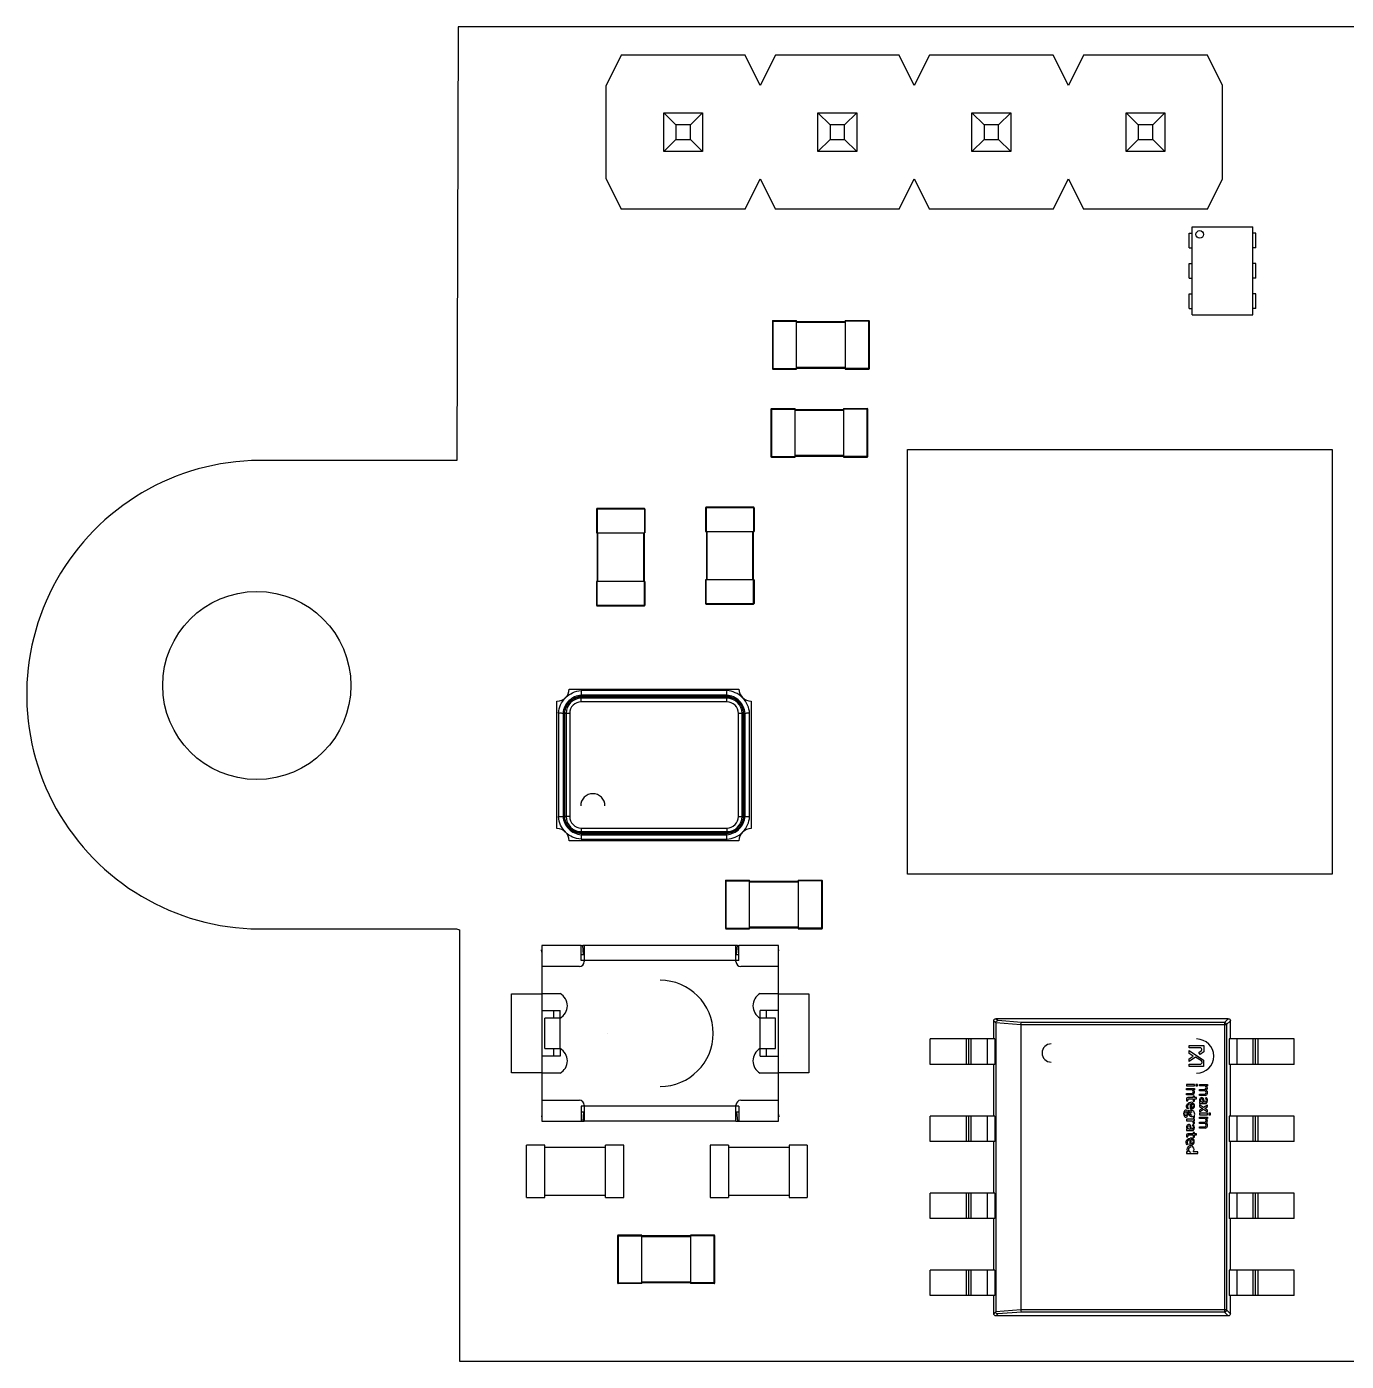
# Model space of a CAD drawing. Header units: millimetres. Extents: x -7.1 to 46, y -0.1 to 21.9.
# Drawn here: x -7.14 to 14.61, y -0.07 to 21.93 of the extents above; entities that cross this region are included whole.
import ezdxf

# ---------------------------------------------------------------- set-up
doc = ezdxf.new("R2010")
doc.units = ezdxf.units.MM

msp = doc.modelspace()

# ---------------------------------------------------------------- linework, layer by layer
at = {"color": 7, "linetype": 'Continuous', "lineweight": 25}
for p, q in [((-0.026, 21.929), (-0.05, 14.782)), ((0.148, 21.929), (-0.026, 21.929)), ((37.914, 21.931), (0.148, 21.929)), ((2.663, 21.463), (2.413, 20.963)), ((4.703, 21.463), (2.663, 21.463)), ((4.953, 20.963), (4.703, 21.463)), ((5.203, 21.463), (4.953, 20.963)), ((7.243, 21.463), (5.203, 21.463)), ((7.493, 20.963), (7.243, 21.463)), ((7.743, 21.463), (7.493, 20.963)), ((9.783, 21.463), (7.743, 21.463)), ((10.033, 20.963), (9.783, 21.463)), ((10.283, 21.463), (10.033, 20.963)), ((12.323, 21.463), (10.283, 21.463)), ((12.573, 20.963), (12.323, 21.463)), ((2.413, 19.423), (2.413, 20.963)), ((12.573, 19.423), (12.573, 20.963)), ((3.363, 19.873), (3.363, 20.513)), ((3.363, 20.513), (3.563, 20.313)), ((3.363, 20.513), (4.003, 20.513)), ((3.803, 20.313), (4.003, 20.513)), ((4.003, 20.513), (4.003, 19.873)), ((5.903, 20.513), (6.543, 20.513)), ((5.903, 20.513), (6.103, 20.313)), ((5.903, 19.873), (5.903, 20.513)), ((6.343, 20.313), (6.543, 20.513)), ((6.543, 20.513), (6.543, 19.873)), ((8.443, 20.513), (9.083, 20.513)), ((8.443, 20.513), (8.643, 20.313)), ((8.443, 19.873), (8.443, 20.513)), ((8.883, 20.313), (9.083, 20.513)), ((9.083, 20.513), (9.083, 19.873)), ((10.983, 19.873), (10.983, 20.513)), ((10.983, 20.513), (11.183, 20.313)), ((10.983, 20.513), (11.623, 20.513)), ((11.423, 20.313), (11.623, 20.513)), ((11.623, 20.513), (11.623, 19.873)), ((3.563, 20.313), (3.563, 20.073)), ((3.803, 20.313), (3.563, 20.313)), ((3.803, 20.073), (3.803, 20.313)), ((6.343, 20.313), (6.103, 20.313)), ((6.103, 20.313), (6.103, 20.073)), ((6.343, 20.073), (6.343, 20.313)), ((8.883, 20.313), (8.643, 20.313)), ((8.643, 20.313), (8.643, 20.073)), ((8.883, 20.073), (8.883, 20.313)), ((11.183, 20.313), (11.183, 20.073)), ((11.423, 20.313), (11.183, 20.313)), ((11.423, 20.073), (11.423, 20.313)), ((3.563, 20.073), (3.363, 19.873)), ((3.563, 20.073), (3.803, 20.073)), ((3.803, 20.073), (4.003, 19.873)), ((6.103, 20.073), (5.903, 19.873)), ((6.103, 20.073), (6.343, 20.073)), ((6.343, 20.073), (6.543, 19.873)), ((8.643, 20.073), (8.443, 19.873)), ((8.643, 20.073), (8.883, 20.073)), ((8.883, 20.073), (9.083, 19.873)), ((11.183, 20.073), (10.983, 19.873)), ((11.183, 20.073), (11.423, 20.073)), ((11.423, 20.073), (11.623, 19.873)), ((4.003, 19.873), (3.363, 19.873)), ((6.543, 19.873), (5.903, 19.873)), ((9.083, 19.873), (8.443, 19.873)), ((11.623, 19.873), (10.983, 19.873)), ((2.413, 19.423), (2.663, 18.923)), ((4.703, 18.923), (4.953, 19.423)), ((4.953, 19.423), (5.203, 18.923)), ((7.243, 18.923), (7.493, 19.423)), ((7.493, 19.423), (7.743, 18.923)), ((9.783, 18.923), (10.033, 19.423)), ((10.033, 19.423), (10.283, 18.923)), ((12.323, 18.923), (12.573, 19.423)), ((4.703, 18.923), (2.663, 18.923)), ((7.243, 18.923), (5.203, 18.923)), ((9.783, 18.923), (7.743, 18.923)), ((12.323, 18.923), (10.283, 18.923)), ((12.023, 18.287), (12.023, 18.527)), ((12.023, 18.527), (12.073, 18.527)), ((12.073, 17.182), (12.073, 18.632)), ((12.073, 18.632), (13.073, 18.632)), ((13.073, 17.182), (13.073, 18.632)), ((13.123, 18.527), (13.073, 18.527)), ((13.123, 18.287), (13.123, 18.527)), ((12.023, 18.287), (12.073, 18.287)), ((13.123, 18.287), (13.073, 18.287)), ((12.023, 17.787), (12.023, 18.027)), ((12.023, 18.027), (12.073, 18.027)), ((13.123, 18.027), (13.073, 18.027)), ((13.123, 17.787), (13.123, 18.027)), ((12.023, 17.787), (12.073, 17.787)), ((13.123, 17.787), (13.073, 17.787)), ((12.023, 17.527), (12.073, 17.527)), ((12.023, 17.287), (12.023, 17.527)), ((13.123, 17.527), (13.073, 17.527)), ((13.123, 17.287), (13.123, 17.527)), ((12.023, 17.287), (12.073, 17.287)), ((12.073, 17.182), (13.073, 17.182)), ((13.123, 17.287), (13.073, 17.287)), ((5.153, 17.077), (5.553, 17.077)), ((5.153, 17.077), (5.153, 16.297)), ((5.163, 17.087), (5.163, 16.287)), ((5.163, 17.087), (5.553, 17.087)), ((5.553, 16.287), (5.553, 17.087)), ((5.553, 17.072), (6.353, 17.072)), ((5.553, 17.062), (6.353, 17.062)), ((6.353, 17.087), (6.743, 17.087)), ((6.353, 17.087), (6.353, 16.287)), ((6.753, 17.077), (6.353, 17.077)), ((6.743, 16.287), (6.743, 17.087)), ((6.753, 16.297), (6.753, 17.077)), ((5.153, 16.297), (5.553, 16.297)), ((5.163, 16.287), (5.553, 16.287)), ((6.353, 16.312), (5.553, 16.312)), ((5.553, 16.302), (6.353, 16.302)), ((6.753, 16.297), (6.353, 16.297)), ((6.353, 16.287), (6.743, 16.287)), ((5.128, 15.627), (5.528, 15.627)), ((5.128, 15.627), (5.128, 14.847)), ((5.138, 15.637), (5.138, 14.837)), ((5.138, 15.637), (5.528, 15.637)), ((5.528, 14.837), (5.528, 15.637)), ((5.528, 15.622), (6.328, 15.622)), ((6.328, 15.637), (6.718, 15.637)), ((6.328, 15.637), (6.328, 14.837)), ((6.728, 15.627), (6.328, 15.627)), ((6.718, 14.837), (6.718, 15.637)), ((6.728, 14.847), (6.728, 15.627)), ((5.528, 15.612), (6.328, 15.612)), ((7.378, 7.962), (7.378, 14.962)), ((7.378, 14.962), (14.378, 14.962)), ((14.378, 14.962), (14.378, 7.962)), ((-0.05, 14.782), (-3.301, 14.782)), ((5.128, 14.847), (5.528, 14.847)), ((5.138, 14.837), (5.528, 14.837)), ((6.328, 14.862), (5.528, 14.862)), ((5.528, 14.852), (6.328, 14.852)), ((6.728, 14.847), (6.328, 14.847)), ((6.328, 14.837), (6.718, 14.837)), ((3.053, 13.977), (2.253, 13.977)), ((2.253, 13.977), (2.253, 13.587)), ((2.263, 13.987), (2.263, 13.587)), ((3.043, 13.987), (2.263, 13.987)), ((3.043, 13.987), (3.043, 13.587)), ((3.053, 13.977), (3.053, 13.587)), ((4.853, 14.002), (4.053, 14.002)), ((4.053, 14.002), (4.053, 13.612)), ((4.063, 14.012), (4.063, 13.612)), ((4.843, 14.012), (4.063, 14.012)), ((4.843, 14.012), (4.843, 13.612)), ((4.853, 14.002), (4.853, 13.612)), ((2.253, 13.587), (3.053, 13.587)), ((2.268, 13.587), (2.268, 12.787)), ((2.278, 12.787), (2.278, 13.587)), ((3.028, 13.587), (3.028, 12.787)), ((3.038, 13.587), (3.038, 12.787)), ((4.053, 13.612), (4.853, 13.612)), ((4.068, 13.612), (4.068, 12.812)), ((4.078, 12.812), (4.078, 13.612)), ((4.828, 13.612), (4.828, 12.812)), ((4.838, 13.612), (4.838, 12.812)), ((3.053, 12.787), (2.253, 12.787)), ((2.253, 12.787), (2.253, 12.397)), ((2.263, 12.387), (2.263, 12.787)), ((3.043, 12.387), (3.043, 12.787)), ((3.053, 12.787), (3.053, 12.397)), ((4.853, 12.812), (4.053, 12.812)), ((4.053, 12.812), (4.053, 12.422)), ((4.063, 12.412), (4.063, 12.812)), ((4.843, 12.412), (4.843, 12.812)), ((4.853, 12.812), (4.853, 12.422)), ((2.253, 12.397), (3.053, 12.397)), ((2.263, 12.387), (3.043, 12.387)), ((4.053, 12.422), (4.853, 12.422)), ((4.063, 12.412), (4.843, 12.412)), ((1.803, 11.012), (4.603, 11.012)), ((1.603, 8.712), (1.603, 10.812)), ((4.406, 10.987), (2, 10.987)), ((4.403, 10.912), (2.003, 10.912)), ((4.401, 10.892), (2.003, 10.892)), ((2.003, 10.802), (2.003, 10.882)), ((2.003, 10.882), (4.403, 10.882)), ((4.403, 10.862), (2.003, 10.862)), ((4.403, 10.802), (2.003, 10.802)), ((4.403, 10.802), (4.403, 10.882)), ((4.803, 10.812), (4.803, 8.712)), ((1.628, 10.615), (1.628, 8.909)), ((1.703, 10.612), (1.703, 8.912)), ((1.723, 10.61), (1.723, 8.912)), ((1.813, 10.612), (1.733, 10.612)), ((1.733, 8.912), (1.733, 10.612)), ((1.753, 10.612), (1.753, 8.912)), ((1.813, 10.612), (1.813, 8.912)), ((4.593, 8.912), (4.593, 10.612)), ((4.673, 10.612), (4.593, 10.612)), ((4.653, 8.912), (4.653, 10.612)), ((4.673, 10.612), (4.673, 8.912)), ((4.683, 8.912), (4.683, 10.61)), ((4.703, 8.912), (4.703, 10.612)), ((4.778, 8.909), (4.778, 10.615)), ((1.813, 8.912), (1.733, 8.912)), ((4.593, 8.912), (4.673, 8.912)), ((2.003, 8.722), (2.003, 8.642)), ((2.003, 8.722), (4.403, 8.722)), ((2.003, 8.662), (4.403, 8.662)), ((4.403, 8.642), (2.003, 8.642)), ((2.003, 8.612), (4.403, 8.612)), ((2.005, 8.632), (4.401, 8.632)), ((4.403, 8.722), (4.403, 8.642)), ((4.603, 8.512), (1.803, 8.512)), ((2, 8.537), (4.406, 8.537)), ((14.378, 7.962), (7.378, 7.962)), ((4.378, 7.852), (4.778, 7.852)), ((4.378, 7.852), (4.378, 7.072)), ((4.388, 7.862), (4.388, 7.062)), ((4.388, 7.862), (4.778, 7.862)), ((4.778, 7.062), (4.778, 7.862)), ((4.778, 7.847), (5.578, 7.847)), ((4.778, 7.837), (5.578, 7.837)), ((5.578, 7.862), (5.578, 7.062)), ((5.578, 7.862), (5.968, 7.862)), ((5.978, 7.852), (5.578, 7.852)), ((5.968, 7.062), (5.968, 7.862)), ((5.978, 7.072), (5.978, 7.852)), ((-3.183, 7.06), (-0.052, 7.06)), ((-0.052, 7.06), (-0.006, 7.046)), ((-0.006, 7.046), (-0.006, -0.069)), ((4.378, 7.072), (4.778, 7.072)), ((4.388, 7.062), (4.778, 7.062)), ((5.578, 7.087), (4.778, 7.087)), ((4.778, 7.077), (5.578, 7.077)), ((5.978, 7.072), (5.578, 7.072)), ((5.578, 7.062), (5.968, 7.062)), ((1.349, 6.714), (1.353, 6.715)), ((1.353, 6.676), (1.349, 6.714)), ((1.353, 6.787), (1.353, 5.712)), ((2.003, 6.787), (1.353, 6.787)), ((2.003, 6.537), (2.003, 6.787)), ((2.003, 6.783), (2.027, 6.786)), ((2.003, 6.637), (2.053, 6.637)), ((2.042, 6.637), (2.027, 6.786)), ((2.053, 6.787), (2.053, 6.52)), ((4.553, 6.787), (2.053, 6.787)), ((4.553, 6.52), (4.553, 6.787)), ((4.553, 6.637), (4.603, 6.637)), ((4.564, 6.637), (4.579, 6.786)), ((4.579, 6.786), (4.603, 6.783)), ((5.253, 6.787), (4.603, 6.787)), ((4.603, 6.537), (4.603, 6.787)), ((5.253, 5.712), (5.253, 6.787)), ((5.253, 6.715), (5.257, 6.714)), ((5.253, 6.676), (5.257, 6.714)), ((1.973, 6.44), (1.353, 6.44)), ((4.603, 6.537), (2.003, 6.537)), ((5.253, 6.44), (4.633, 6.44)), ((0.853, 5.987), (1.353, 5.987)), ((0.853, 4.687), (0.853, 5.987)), ((1.353, 5.993), (1.653, 5.993)), ((4.953, 5.993), (5.253, 5.993)), ((5.253, 5.987), (5.753, 5.987)), ((5.753, 5.987), (5.753, 4.687)), ((1.353, 5.712), (1.353, 3.887)), ((1.353, 5.712), (1.653, 5.712)), ((1.403, 5.085), (1.403, 5.589)), ((1.653, 5.589), (1.403, 5.589)), ((1.553, 5.589), (1.553, 5.712)), ((1.653, 5.085), (1.653, 5.712)), ((5.253, 5.712), (4.953, 5.712)), ((4.953, 5.085), (4.953, 5.712)), ((5.203, 5.589), (4.953, 5.589)), ((5.053, 5.712), (5.053, 5.589)), ((5.203, 5.085), (5.203, 5.589)), ((5.253, 3.887), (5.253, 5.712)), ((8.803, 5.544), (8.835, 5.512)), ((8.803, 5.244), (8.803, 5.544)), ((8.835, 5.512), (8.835, 0.747)), ((8.836, 5.514), (9.249, 5.481)), ((12.668, 5.579), (8.838, 5.579)), ((8.869, 5.548), (8.838, 5.579)), ((9.262, 5.517), (8.869, 5.548)), ((12.605, 5.517), (9.262, 5.517)), ((12.668, 5.579), (12.605, 5.517)), ((12.605, 5.517), (12.605, 0.742)), ((12.703, 5.544), (12.64, 5.482)), ((12.703, 5.244), (12.703, 5.544)), ((2.428, 5.337), (2.428, 5.337)), ((4.178, 5.337), (4.178, 5.337)), ((9.249, 5.482), (12.64, 5.482)), ((9.249, 5.481), (9.249, 0.777)), ((12.64, 5.482), (12.64, 0.777)), ((1.403, 5.085), (1.653, 5.085)), ((1.553, 4.962), (1.553, 5.085)), ((1.653, 5.085), (1.653, 4.962)), ((4.953, 5.085), (5.203, 5.085)), ((4.953, 4.962), (4.953, 5.085)), ((5.053, 5.085), (5.053, 4.962)), ((8.822, 5.244), (7.753, 5.244)), ((7.753, 4.824), (7.753, 5.244)), ((8.351, 4.824), (8.351, 5.244)), ((8.388, 5.244), (8.388, 4.824)), ((8.43, 4.824), (8.43, 5.244)), ((8.7, 4.824), (8.7, 5.244)), ((8.822, 5.244), (8.822, 4.824)), ((12.021, 5.096), (12.021, 5.139)), ((12.021, 5.139), (12.267, 5.139)), ((12.215, 5.096), (12.021, 5.096)), ((12.267, 5.139), (12.267, 5.034)), ((13.753, 5.244), (12.684, 5.244)), ((12.684, 5.244), (12.684, 4.824)), ((12.806, 5.244), (12.806, 4.824)), ((13.076, 4.824), (13.076, 5.244)), ((13.118, 4.824), (13.118, 5.244)), ((13.155, 5.244), (13.155, 4.824)), ((13.753, 4.824), (13.753, 5.244)), ((1.653, 4.962), (1.353, 4.962)), ((4.953, 4.962), (5.253, 4.962)), ((12.021, 5.007), (12.021, 5.053)), ((12.021, 5.053), (12.261, 4.896)), ((12.089, 4.962), (12.021, 5.007)), ((12.021, 4.917), (12.089, 4.962)), ((12.127, 4.947), (12.021, 4.875)), ((12.021, 4.875), (12.021, 4.917)), ((12.225, 4.883), (12.127, 4.947)), ((12.18, 5.021), (12.225, 5.053)), ((12.204, 4.989), (12.18, 5.021)), ((12.267, 5.034), (12.204, 4.989)), ((12.261, 4.896), (12.261, 4.792)), ((1.353, 4.687), (0.853, 4.687)), ((1.653, 4.681), (1.353, 4.681)), ((5.253, 4.681), (4.953, 4.681)), ((5.753, 4.687), (5.253, 4.687)), ((8.822, 4.824), (7.753, 4.824)), ((8.803, 3.974), (8.803, 4.824)), ((12.021, 4.792), (12.021, 4.831)), ((12.021, 4.831), (12.215, 4.831)), ((12.261, 4.792), (12.021, 4.792)), ((13.753, 4.824), (12.684, 4.824)), ((12.703, 3.974), (12.703, 4.824)), ((3.303, 4.462), (3.303, 4.462)), ((11.979, 4.495), (11.979, 4.472)), ((12.109, 4.495), (11.979, 4.495)), ((11.979, 4.472), (12.109, 4.472)), ((11.979, 4.407), (11.979, 4.427)), ((11.979, 4.427), (12.109, 4.427)), ((12.068, 4.407), (11.979, 4.407)), ((12.109, 4.407), (12.089, 4.407)), ((12.109, 4.472), (12.109, 4.495)), ((12.109, 4.427), (12.109, 4.407)), ((12.159, 4.495), (12.133, 4.495)), ((12.133, 4.495), (12.133, 4.472)), ((12.133, 4.472), (12.159, 4.472)), ((12.159, 4.472), (12.159, 4.495)), ((12.194, 4.472), (12.194, 4.495)), ((12.194, 4.495), (12.324, 4.495)), ((12.285, 4.472), (12.194, 4.472)), ((12.194, 4.391), (12.194, 4.414)), ((12.194, 4.414), (12.285, 4.414)), ((12.324, 4.472), (12.303, 4.472)), ((12.324, 4.495), (12.324, 4.472)), ((1.353, 4.234), (1.973, 4.234)), ((4.633, 4.234), (5.253, 4.234)), ((11.979, 4.325), (11.979, 4.345)), ((11.979, 4.345), (12.068, 4.345)), ((12.085, 4.325), (11.979, 4.325)), ((11.979, 4.257), (11.979, 4.225)), ((11.979, 4.225), (12, 4.225)), ((12.089, 4.278), (12, 4.278)), ((12, 4.225), (12, 4.237)), ((12.021, 4.258), (12.089, 4.258)), ((12.089, 4.3), (12.089, 4.278)), ((12.109, 4.3), (12.089, 4.3)), ((12.089, 4.258), (12.089, 4.22)), ((12.089, 4.22), (12.109, 4.22)), ((12.109, 4.278), (12.109, 4.3)), ((12.146, 4.278), (12.109, 4.278)), ((12.109, 4.258), (12.146, 4.258)), ((12.109, 4.22), (12.109, 4.258)), ((12.146, 4.258), (12.146, 4.278)), ((12.285, 4.391), (12.194, 4.391)), ((12.194, 4.313), (12.194, 4.336)), ((12.194, 4.336), (12.285, 4.336)), ((12.285, 4.313), (12.194, 4.313)), ((12.194, 4.2), (12.194, 4.182)), ((12.209, 4.2), (12.194, 4.2)), ((12.194, 4.182), (12.303, 4.182)), ((12.294, 4.2), (12.273, 4.2)), ((12.311, 4.272), (12.295, 4.272)), ((1.353, 3.998), (1.349, 3.96)), ((2.003, 4.137), (2.003, 3.887)), ((4.603, 4.137), (2.003, 4.137)), ((2.053, 4.037), (2.003, 4.037)), ((2.042, 4.037), (2.027, 3.888)), ((2.053, 4.154), (2.053, 3.887)), ((4.553, 3.887), (4.553, 4.154)), ((4.603, 4.037), (4.553, 4.037)), ((4.564, 4.037), (4.579, 3.888)), ((4.603, 4.137), (4.603, 3.887)), ((5.253, 3.998), (5.257, 3.96)), ((8.822, 3.974), (7.753, 3.974)), ((7.753, 3.554), (7.753, 3.974)), ((8.351, 3.554), (8.351, 3.974)), ((8.388, 3.974), (8.388, 3.554)), ((8.43, 3.554), (8.43, 3.974)), ((8.7, 3.554), (8.7, 3.974)), ((8.822, 3.974), (8.822, 3.554)), ((12.007, 4.093), (11.994, 4.088)), ((12.044, 4.086), (12.044, 4.177)), ((12.058, 4.177), (12.058, 4.108)), ((12.089, 3.97), (12.089, 3.951)), ((12.109, 3.951), (12.109, 3.99)), ((12.194, 4.16), (12.194, 4.134)), ((12.261, 4.113), (12.194, 4.16)), ((12.194, 4.134), (12.242, 4.101)), ((12.242, 4.101), (12.194, 4.07)), ((12.194, 4.044), (12.261, 4.088)), ((12.194, 4.07), (12.194, 4.044)), ((12.194, 4.019), (12.194, 3.996)), ((12.324, 4.019), (12.194, 4.019)), ((12.194, 3.996), (12.324, 3.996)), ((12.324, 4.155), (12.261, 4.113)), ((12.261, 4.088), (12.324, 4.044)), ((12.28, 4.1), (12.324, 4.129)), ((12.324, 4.07), (12.28, 4.1)), ((12.324, 4.129), (12.324, 4.155)), ((12.324, 4.044), (12.324, 4.07)), ((12.324, 3.996), (12.324, 4.019)), ((12.348, 4.019), (12.348, 3.996)), ((12.374, 4.019), (12.348, 4.019)), ((12.348, 3.996), (12.374, 3.996)), ((12.374, 3.996), (12.374, 4.019)), ((13.753, 3.974), (12.684, 3.974)), ((12.684, 3.974), (12.684, 3.554)), ((12.806, 3.974), (12.806, 3.554)), ((13.076, 3.554), (13.076, 3.974)), ((13.118, 3.554), (13.118, 3.974)), ((13.155, 3.974), (13.155, 3.554)), ((13.753, 3.554), (13.753, 3.974)), ((1.349, 3.96), (1.353, 3.959)), ((1.353, 3.887), (2.003, 3.887)), ((2.003, 3.891), (2.027, 3.888)), ((4.553, 3.887), (2.053, 3.887)), ((4.579, 3.888), (4.603, 3.891)), ((4.603, 3.887), (5.253, 3.887)), ((5.253, 3.959), (5.257, 3.96)), ((11.979, 3.92), (11.979, 3.896)), ((12.109, 3.92), (11.979, 3.92)), ((11.979, 3.896), (12.068, 3.896)), ((11.979, 3.756), (11.979, 3.738)), ((11.994, 3.756), (11.979, 3.756)), ((12.079, 3.756), (12.058, 3.756)), ((12.096, 3.828), (12.08, 3.828)), ((12.088, 3.896), (12.109, 3.896)), ((12.088, 3.851), (12.109, 3.851)), ((12.089, 3.951), (12.109, 3.951)), ((12.109, 3.896), (12.109, 3.92)), ((12.194, 3.956), (12.324, 3.956)), ((12.194, 3.932), (12.194, 3.956)), ((12.285, 3.932), (12.194, 3.932)), ((12.194, 3.851), (12.194, 3.874)), ((12.194, 3.874), (12.285, 3.874)), ((12.285, 3.851), (12.194, 3.851)), ((12.194, 3.773), (12.194, 3.796)), ((12.194, 3.796), (12.285, 3.796)), ((12.285, 3.773), (12.194, 3.773)), ((12.324, 3.932), (12.303, 3.932)), ((12.324, 3.956), (12.324, 3.932)), ((8.822, 3.554), (7.753, 3.554)), ((8.803, 2.704), (8.803, 3.554)), ((11.979, 3.738), (12.088, 3.738)), ((11.979, 3.661), (11.979, 3.63)), ((11.979, 3.63), (12, 3.63)), ((12.089, 3.682), (12, 3.682)), ((12, 3.63), (12, 3.642)), ((12.021, 3.663), (12.089, 3.663)), ((12.04, 3.495), (12.04, 3.589)), ((12.053, 3.589), (12.053, 3.52)), ((12.089, 3.705), (12.089, 3.682)), ((12.109, 3.705), (12.089, 3.705)), ((12.089, 3.663), (12.089, 3.625)), ((12.089, 3.625), (12.109, 3.625)), ((12.109, 3.682), (12.109, 3.705)), ((12.146, 3.682), (12.109, 3.682)), ((12.109, 3.625), (12.109, 3.663)), ((12.109, 3.663), (12.146, 3.663)), ((12.146, 3.663), (12.146, 3.682)), ((13.753, 3.554), (12.684, 3.554)), ((12.703, 2.704), (12.703, 3.554)), ((1.403, 3.492), (1.103, 3.492)), ((1.103, 2.632), (1.103, 3.492)), ((1.403, 2.632), (1.403, 3.492)), ((1.403, 3.462), (2.403, 3.462)), ((2.703, 3.492), (2.403, 3.492)), ((2.403, 2.632), (2.403, 3.492)), ((2.703, 2.632), (2.703, 3.492)), ((4.128, 3.492), (4.128, 2.632)), ((4.428, 3.492), (4.128, 3.492)), ((4.428, 3.492), (4.428, 2.632)), ((4.428, 3.462), (5.428, 3.462)), ((5.728, 3.492), (5.428, 3.492)), ((5.428, 3.492), (5.428, 2.632)), ((5.728, 3.492), (5.728, 2.632)), ((11.979, 3.383), (11.979, 3.358)), ((12.002, 3.383), (11.979, 3.383)), ((11.979, 3.358), (12.167, 3.358)), ((12.002, 3.504), (11.989, 3.499)), ((12.167, 3.383), (12.089, 3.383)), ((12.167, 3.358), (12.167, 3.383)), ((2.403, 2.662), (1.403, 2.662)), ((5.428, 2.662), (4.428, 2.662)), ((8.822, 2.704), (7.753, 2.704)), ((7.753, 2.284), (7.753, 2.704)), ((8.351, 2.284), (8.351, 2.704)), ((8.388, 2.704), (8.388, 2.284)), ((8.43, 2.284), (8.43, 2.704)), ((8.7, 2.284), (8.7, 2.704)), ((8.822, 2.704), (8.822, 2.284)), ((13.753, 2.704), (12.684, 2.704)), ((12.684, 2.704), (12.684, 2.284)), ((12.806, 2.704), (12.806, 2.284)), ((13.076, 2.284), (13.076, 2.704)), ((13.118, 2.284), (13.118, 2.704)), ((13.155, 2.704), (13.155, 2.284)), ((13.753, 2.284), (13.753, 2.704)), ((1.103, 2.632), (1.403, 2.632)), ((2.403, 2.632), (2.703, 2.632)), ((4.128, 2.632), (4.428, 2.632)), ((5.428, 2.632), (5.728, 2.632)), ((8.822, 2.284), (7.753, 2.284)), ((8.803, 1.434), (8.803, 2.284)), ((13.753, 2.284), (12.684, 2.284)), ((12.703, 1.434), (12.703, 2.284)), ((2.603, 2.002), (3.003, 2.002)), ((2.603, 2.002), (2.603, 1.222)), ((2.613, 2.012), (2.613, 1.212)), ((3.003, 2.012), (2.613, 2.012)), ((3.003, 1.212), (3.003, 2.012)), ((3.803, 1.997), (3.003, 1.997)), ((3.003, 1.987), (3.803, 1.987)), ((3.803, 2.012), (3.803, 1.212)), ((4.193, 2.012), (3.803, 2.012)), ((4.203, 2.002), (3.803, 2.002)), ((4.193, 1.212), (4.193, 2.012)), ((4.203, 1.222), (4.203, 2.002)), ((8.822, 1.434), (7.753, 1.434)), ((7.753, 1.014), (7.753, 1.434)), ((8.351, 1.014), (8.351, 1.434)), ((8.388, 1.434), (8.388, 1.014)), ((8.43, 1.014), (8.43, 1.434)), ((8.7, 1.014), (8.7, 1.434)), ((8.822, 1.434), (8.822, 1.014)), ((13.753, 1.434), (12.684, 1.434)), ((12.684, 1.434), (12.684, 1.014)), ((12.806, 1.434), (12.806, 1.014)), ((13.076, 1.014), (13.076, 1.434)), ((13.118, 1.014), (13.118, 1.434)), ((13.155, 1.434), (13.155, 1.014)), ((13.753, 1.014), (13.753, 1.434)), ((2.603, 1.222), (3.003, 1.222)), ((3.003, 1.212), (2.613, 1.212)), ((3.803, 1.237), (3.003, 1.237)), ((3.803, 1.227), (3.003, 1.227)), ((4.203, 1.222), (3.803, 1.222)), ((4.193, 1.212), (3.803, 1.212)), ((8.822, 1.014), (7.753, 1.014)), ((8.803, 0.714), (8.803, 1.014)), ((13.753, 1.014), (12.684, 1.014)), ((12.703, 0.714), (12.703, 1.014)), ((8.835, 0.747), (8.803, 0.714)), ((9.249, 0.778), (8.836, 0.745)), ((8.869, 0.711), (8.838, 0.679)), ((12.668, 0.679), (8.838, 0.679)), ((9.262, 0.742), (8.869, 0.711)), ((12.64, 0.777), (9.249, 0.777)), ((12.605, 0.742), (9.262, 0.742)), ((12.668, 0.679), (12.605, 0.742)), ((12.64, 0.777), (12.703, 0.714)), ((-0.006, -0.069), (37.939, -0.069))]:
    msp.add_line(p, q, dxfattribs=at)
for centre, radius in [((12.198, 18.507), 0.0625), ((-3.345, 11.071), 1.55)]:
    msp.add_circle(centre, radius, dxfattribs=at)
for centre, radius, start, end in [((5.163, 17.077), 0.01, 90, 180), ((5.163, 17.077), 0.01, 90, 180), ((6.743, 17.077), 0.01, 0, 90), ((6.743, 17.077), 0.01, 0, 90), ((5.163, 16.297), 0.01, 215.5477, 270), ((6.743, 16.297), 0.01, 270, 0), ((5.138, 15.627), 0.01, 90, 180), ((5.138, 15.627), 0.01, 90, 180), ((6.718, 15.627), 0.01, 0, 90), ((6.718, 15.627), 0.01, 0, 90), ((-3.276, 10.92), 3.862, 90.373, 271.3779), ((5.138, 14.847), 0.01, 215.5477, 270), ((6.718, 14.847), 0.01, 270, 0), ((2.263, 13.977), 0.01, 125.5477, 180), ((3.043, 13.977), 0.01, 0, 90), ((3.043, 13.977), 0.01, 0, 90), ((4.063, 14.002), 0.01, 125.5477, 180), ((4.843, 14.002), 0.01, 0, 90), ((4.843, 14.002), 0.01, 0, 90), ((2.263, 12.397), 0.01, 180, 270), ((3.043, 12.397), 0.01, 270, 0), ((3.043, 12.397), 0.01, 270, 0), ((4.063, 12.422), 0.01, 180, 270), ((4.843, 12.422), 0.01, 270, 0), ((4.843, 12.422), 0.01, 270, 0), ((1.603, 11.012), 0.2, 270, 0), ((4.803, 11.012), 0.2, 180, 270), ((2.003, 10.612), 0.25, 90, 180), ((4.403, 10.612), 0.25, 0, 90), ((2.194, 9.088), 0.2, 0, 180), ((2.003, 8.912), 0.25, 180, 270), ((4.403, 8.912), 0.25, 270, 0), ((1.603, 8.512), 0.2, 0, 90), ((4.803, 8.512), 0.2, 90, 180), ((4.388, 7.852), 0.01, 90, 180), ((4.388, 7.852), 0.01, 90, 180), ((5.968, 7.852), 0.01, 0, 90), ((5.968, 7.852), 0.01, 0, 90), ((4.388, 7.072), 0.01, 215.5477, 270), ((5.968, 7.072), 0.01, 270, 0), ((2.053, 6.537), 0.25, 90, 96), ((4.553, 6.537), 0.25, 84, 90), ((1.973, 6.52), 0.08, 270, 0), ((4.633, 6.52), 0.08, 180, 270), ((3.303, 5.337), 0.875, 270, 90), ((1.545, 5.791), 0.229, 298.1005, 61.8995), ((5.061, 5.791), 0.229, 118.1005, 241.8995), ((12.605, 5.481), 0.0352, 0.5081, 89.4919), ((1.545, 4.883), 0.229, 298.1005, 61.8995), ((5.061, 4.883), 0.229, 118.1005, 241.8995), ((9.749, 5.014), 0.15, 90, 270), ((12.146, 4.962), 0.282, 270, 90), ((12.211, 5.072), 0.024, 305.5377, 80.9757), ((12.209, 4.859), 0.0283, 280.8221, 56.7984), ((12.06, 4.376), 0.0321, 284.39, 75.61), ((12.063, 4.368), 0.0474, 297.2077, 56.8086), ((12.271, 4.443), 0.0321, 295.2011, 64.7989), ((12.28, 4.36), 0.0469, 276.3127, 61.0711), ((12.289, 4.436), 0.0383, 291.3512, 68.6488), ((1.973, 4.154), 0.08, 0, 90), ((4.633, 4.154), 0.08, 90, 180), ((12, 4.257), 0.021, 90, 180), ((12.021, 4.237), 0.021, 90, 180), ((12.054, 4.143), 0.0576, 260.8222, 99.1778), ((12.277, 4.363), 0.0288, 286.426, 73.574), ((12.247, 4.236), 0.0594, 321.8668, 37.3255), ((12.259, 4.232), 0.0661, 311.0924, 38.0605), ((12.066, 4.013), 0.0485, 144.758, 297.829), ((12.066, 4.013), 0.0485, 332.2157, 127.9261), ((12.066, 4.013), 0.0258, 90, 270), ((12.061, 4.143), 0.0347, 264.1729, 95.8271), ((2.053, 4.137), 0.25, 264, 270), ((2.053, 4.137), 0.25, 264, 270), ((4.553, 4.137), 0.25, 270, 276), ((4.553, 4.137), 0.25, 270, 276), ((12.033, 3.792), 0.0594, 321.8668, 37.3255), ((12.044, 3.788), 0.0661, 311.0924, 38.0605), ((12.271, 3.903), 0.0321, 295.2011, 64.7989), ((12.28, 3.82), 0.0469, 276.3127, 61.0711), ((12.277, 3.824), 0.0288, 286.426, 73.574), ((12.289, 3.896), 0.0383, 291.3512, 68.6488), ((12, 3.661), 0.021, 90, 180), ((12.021, 3.642), 0.021, 90, 180), ((12.049, 3.553), 0.0586, 260.7151, 99.2849), ((12.057, 3.554), 0.0347, 264.1729, 95.8271), ((12.045, 3.422), 0.0589, 317.5364, 222.4636), ((12.049, 3.419), 0.0392, 90, 270), ((2.613, 2.002), 0.01, 90, 180), ((4.193, 2.002), 0.01, 35.5477, 90), ((2.613, 1.222), 0.01, 180, 270), ((2.613, 1.222), 0.01, 180, 270), ((4.193, 1.222), 0.01, 270, 0), ((4.193, 1.222), 0.01, 270, 0), ((12.605, 0.777), 0.0352, 270.5081, 359.4919)]:
    msp.add_arc(centre, radius, start, end, dxfattribs=at)
for points, knots in [([(5.153, 16.297), (5.153, 16.297), (5.153, 16.296), (5.153, 16.296), (5.153, 16.295), (5.154, 16.293), (5.154, 16.292), (5.155, 16.291), (5.155, 16.291)], [0, 0, 0, 0, 0.086898, 0.178697, 0.385688, 0.635461, 0.934639, 1, 1, 1, 1]), ([(6.747, 16.288), (6.747, 16.288), (6.748, 16.288), (6.749, 16.289), (6.751, 16.291), (6.752, 16.292), (6.753, 16.294), (6.753, 16.295), (6.753, 16.296), (6.753, 16.297), (6.753, 16.297)], [0, 0, 0, 0, 0.045316, 0.232428, 0.411915, 0.58078, 0.735384, 0.874086, 0.938389, 1, 1, 1, 1]), ([(5.128, 14.847), (5.128, 14.847), (5.128, 14.846), (5.128, 14.846), (5.128, 14.845), (5.129, 14.843), (5.129, 14.842), (5.13, 14.841), (5.13, 14.841)], [0, 0, 0, 0, 0.086898, 0.178697, 0.385688, 0.635461, 0.934639, 1, 1, 1, 1]), ([(6.722, 14.838), (6.722, 14.838), (6.723, 14.838), (6.724, 14.839), (6.726, 14.841), (6.727, 14.842), (6.728, 14.844), (6.728, 14.845), (6.728, 14.846), (6.728, 14.847), (6.728, 14.847)], [0, 0, 0, 0, 0.0453159, 0.2324276, 0.4119152, 0.5807796, 0.7353844, 0.874086, 0.9383888, 1, 1, 1, 1]), ([(2.263, 13.987), (2.263, 13.987), (2.262, 13.987), (2.262, 13.987), (2.261, 13.987), (2.259, 13.986), (2.258, 13.986), (2.257, 13.985), (2.257, 13.985)], [0, 0, 0, 0, 0.086898, 0.178697, 0.385688, 0.635461, 0.934639, 1, 1, 1, 1]), ([(4.063, 14.012), (4.063, 14.012), (4.062, 14.012), (4.062, 14.012), (4.061, 14.012), (4.059, 14.011), (4.058, 14.011), (4.057, 14.01), (4.057, 14.01)], [0, 0, 0, 0, 0.086898, 0.178697, 0.385688, 0.635461, 0.934639, 1, 1, 1, 1]), ([(2.254, 12.393), (2.254, 12.393), (2.254, 12.392), (2.255, 12.391), (2.257, 12.389), (2.258, 12.388), (2.26, 12.387), (2.261, 12.387), (2.262, 12.387), (2.263, 12.387), (2.263, 12.387)], [0, 0, 0, 0, 0.045316, 0.232428, 0.411915, 0.58078, 0.735384, 0.874086, 0.938389, 1, 1, 1, 1]), ([(4.054, 12.418), (4.054, 12.418), (4.054, 12.417), (4.055, 12.416), (4.057, 12.414), (4.058, 12.413), (4.06, 12.412), (4.061, 12.412), (4.062, 12.412), (4.063, 12.412), (4.063, 12.412)], [0, 0, 0, 0, 0.045316, 0.232428, 0.411915, 0.58078, 0.735384, 0.874086, 0.938389, 1, 1, 1, 1]), ([(1.628, 10.615), (1.636, 10.716), (1.674, 10.801), (1.815, 10.94), (1.9, 10.979), (2, 10.987)], [0, 0, 0, 0, 0.5, 0.5, 1, 1, 1, 1]), ([(2.003, 10.912), (1.926, 10.906), (1.852, 10.872), (1.743, 10.763), (1.709, 10.689), (1.703, 10.612)], [0, 0, 0, 0, 0.5, 0.5, 1, 1, 1, 1]), ([(1.733, 10.612), (1.734, 10.63), (1.736, 10.667), (1.752, 10.718), (1.778, 10.766), (1.802, 10.793), (1.815, 10.806)], [0, 0, 0, 0, 0.255119, 0.499994, 0.744872, 1, 1, 1, 1]), ([(2.003, 10.802), (1.95, 10.802), (1.905, 10.783), (1.832, 10.71), (1.813, 10.665), (1.813, 10.612)], [0, 0, 0, 0, 0.5, 0.5, 1, 1, 1, 1]), ([(1.815, 10.806), (1.828, 10.818), (1.854, 10.841), (1.901, 10.864), (1.951, 10.879), (1.985, 10.881), (2.003, 10.882)], [0, 0, 0, 0, 0.2546918, 0.5000051, 0.7453158, 1, 1, 1, 1]), ([(2, 10.987), (2.001, 10.978), (2.001, 10.962), (2.002, 10.941), (2.003, 10.927), (2.003, 10.918), (2.003, 10.913), (2.003, 10.912), (2.003, 10.912)], [0, 0, 0, 0, 0.2174546, 0.4146401, 0.5915147, 0.7480454, 0.8842097, 1, 1, 1, 1]), ([(2.003, 10.892), (2.005, 10.896), (2.007, 10.902), (2.006, 10.91), (2.005, 10.912), (2.003, 10.912)], [0, 0, 0, 0, 0.5, 0.5, 1, 1, 1, 1]), ([(4.403, 10.912), (4.403, 10.913), (4.403, 10.914), (4.403, 10.926), (4.404, 10.951), (4.405, 10.974), (4.406, 10.987)], [0, 0, 0, 0, 0.181714, 0.409118, 0.681985, 1, 1, 1, 1]), ([(4.703, 10.612), (4.697, 10.689), (4.663, 10.763), (4.554, 10.872), (4.48, 10.906), (4.403, 10.912)], [0, 0, 0, 0, 0.5, 0.5, 1, 1, 1, 1]), ([(4.403, 10.882), (4.421, 10.881), (4.458, 10.879), (4.51, 10.863), (4.557, 10.837), (4.584, 10.812), (4.598, 10.8)], [0, 0, 0, 0, 0.255142, 0.499994, 0.74485, 1, 1, 1, 1]), ([(4.593, 10.612), (4.593, 10.665), (4.574, 10.71), (4.501, 10.783), (4.456, 10.802), (4.403, 10.802)], [0, 0, 0, 0, 0.5, 0.5, 1, 1, 1, 1]), ([(4.778, 10.615), (4.772, 10.702), (4.732, 10.8), (4.591, 10.941), (4.493, 10.981), (4.406, 10.987)], [0, 0, 0, 0, 0.5, 0.5, 1, 1, 1, 1]), ([(4.598, 10.8), (4.609, 10.786), (4.632, 10.76), (4.655, 10.714), (4.67, 10.664), (4.672, 10.63), (4.673, 10.612)], [0, 0, 0, 0, 0.25467, 0.500005, 0.745337, 1, 1, 1, 1]), ([(1.703, 10.612), (1.702, 10.612), (1.701, 10.612), (1.688, 10.612), (1.664, 10.613), (1.641, 10.614), (1.628, 10.615)], [0, 0, 0, 0, 0.181706, 0.409108, 0.681978, 1, 1, 1, 1]), ([(4.703, 10.612), (4.703, 10.61), (4.701, 10.608), (4.693, 10.607), (4.687, 10.609), (4.683, 10.61)], [0, 0, 0, 0, 0.5, 0.5, 1, 1, 1, 1]), ([(4.778, 10.615), (4.769, 10.614), (4.753, 10.614), (4.732, 10.613), (4.718, 10.612), (4.709, 10.612), (4.704, 10.612), (4.703, 10.612), (4.703, 10.612)], [0, 0, 0, 0, 0.2174546, 0.4146401, 0.5915147, 0.7480454, 0.8842097, 1, 1, 1, 1]), ([(1.628, 8.909), (1.637, 8.91), (1.653, 8.91), (1.674, 8.911), (1.688, 8.912), (1.697, 8.912), (1.702, 8.912), (1.703, 8.912), (1.703, 8.912)], [0, 0, 0, 0, 0.217461, 0.41465, 0.591525, 0.748055, 0.884216, 1, 1, 1, 1]), ([(2, 8.537), (1.899, 8.545), (1.814, 8.583), (1.675, 8.724), (1.636, 8.809), (1.628, 8.909)], [0, 0, 0, 0, 0.5, 0.5, 1, 1, 1, 1]), ([(1.723, 8.912), (1.719, 8.914), (1.713, 8.916), (1.705, 8.915), (1.703, 8.914), (1.703, 8.912)], [0, 0, 0, 0, 0.5, 0.5, 1, 1, 1, 1]), ([(1.703, 8.912), (1.709, 8.835), (1.743, 8.761), (1.852, 8.652), (1.926, 8.618), (2.003, 8.612)], [0, 0, 0, 0, 0.5, 0.5, 1, 1, 1, 1]), ([(1.809, 8.724), (1.797, 8.737), (1.774, 8.763), (1.751, 8.81), (1.736, 8.86), (1.734, 8.894), (1.733, 8.912)], [0, 0, 0, 0, 0.2546923, 0.5000057, 0.7453162, 1, 1, 1, 1]), ([(1.813, 8.912), (1.813, 8.859), (1.832, 8.814), (1.905, 8.741), (1.95, 8.722), (2.003, 8.722)], [0, 0, 0, 0, 0.5, 0.5, 1, 1, 1, 1]), ([(4.403, 8.722), (4.456, 8.722), (4.501, 8.741), (4.574, 8.814), (4.593, 8.859), (4.593, 8.912)], [0, 0, 0, 0, 0.5, 0.5, 1, 1, 1, 1]), ([(4.403, 8.612), (4.48, 8.618), (4.554, 8.652), (4.663, 8.761), (4.697, 8.835), (4.703, 8.912)], [0, 0, 0, 0, 0.5, 0.5, 1, 1, 1, 1]), ([(4.406, 8.537), (4.493, 8.543), (4.591, 8.583), (4.732, 8.724), (4.772, 8.822), (4.778, 8.909)], [0, 0, 0, 0, 0.5, 0.5, 1, 1, 1, 1]), ([(4.673, 8.912), (4.672, 8.893), (4.67, 8.857), (4.654, 8.805), (4.628, 8.757), (4.603, 8.731), (4.59, 8.717)], [0, 0, 0, 0, 0.255167, 0.499995, 0.744826, 1, 1, 1, 1]), ([(4.683, 8.912), (4.687, 8.914), (4.693, 8.916), (4.701, 8.916), (4.703, 8.914), (4.703, 8.912)], [0, 0, 0, 0, 0.5, 0.5, 1, 1, 1, 1]), ([(4.703, 8.912), (4.704, 8.912), (4.705, 8.912), (4.718, 8.912), (4.742, 8.911), (4.765, 8.91), (4.778, 8.909)], [0, 0, 0, 0, 0.1817142, 0.4091184, 0.6819855, 1, 1, 1, 1]), ([(2.003, 8.642), (1.985, 8.643), (1.948, 8.645), (1.897, 8.661), (1.849, 8.687), (1.822, 8.711), (1.809, 8.724)], [0, 0, 0, 0, 0.2551199, 0.499995, 0.7448727, 1, 1, 1, 1]), ([(2.003, 8.612), (2.003, 8.611), (2.003, 8.61), (2.003, 8.597), (2.002, 8.573), (2.001, 8.55), (2, 8.537)], [0, 0, 0, 0, 0.181717, 0.409122, 0.681988, 1, 1, 1, 1]), ([(2.005, 8.632), (2.006, 8.628), (2.008, 8.622), (2.007, 8.614), (2.005, 8.612), (2.003, 8.612)], [0, 0, 0, 0, 0.5, 0.5, 1, 1, 1, 1]), ([(4.401, 8.632), (4.4, 8.628), (4.398, 8.622), (4.399, 8.614), (4.401, 8.612), (4.403, 8.612)], [0, 0, 0, 0, 0.5, 0.5, 1, 1, 1, 1]), ([(4.59, 8.717), (4.577, 8.705), (4.551, 8.683), (4.505, 8.66), (4.455, 8.645), (4.421, 8.643), (4.403, 8.642)], [0, 0, 0, 0, 0.254647, 0.5000053, 0.7453609, 1, 1, 1, 1]), ([(4.406, 8.537), (4.405, 8.546), (4.405, 8.562), (4.404, 8.582), (4.403, 8.597), (4.403, 8.606), (4.403, 8.611), (4.403, 8.612), (4.403, 8.612)], [0, 0, 0, 0, 0.217452, 0.414637, 0.591511, 0.748042, 0.884208, 1, 1, 1, 1]), ([(4.378, 7.072), (4.378, 7.072), (4.378, 7.071), (4.378, 7.071), (4.378, 7.07), (4.379, 7.068), (4.379, 7.067), (4.38, 7.066), (4.38, 7.066)], [0, 0, 0, 0, 0.086898, 0.1786965, 0.3856885, 0.6354607, 0.9346386, 1, 1, 1, 1]), ([(5.972, 7.063), (5.972, 7.063), (5.973, 7.063), (5.974, 7.064), (5.976, 7.066), (5.977, 7.067), (5.978, 7.069), (5.978, 7.07), (5.978, 7.071), (5.978, 7.072), (5.978, 7.072)], [0, 0, 0, 0, 0.045316, 0.232428, 0.411915, 0.58078, 0.735384, 0.874086, 0.938389, 1, 1, 1, 1]), ([(8.803, 5.544), (8.803, 5.553), (8.806, 5.562), (8.82, 5.576), (8.83, 5.579), (8.838, 5.579)], [0, 0, 0, 0, 0.5, 0.5, 1, 1, 1, 1]), ([(8.836, 5.514), (8.836, 5.522), (8.84, 5.531), (8.853, 5.544), (8.861, 5.548), (8.869, 5.548)], [0, 0, 0, 0, 0.5, 0.5, 1, 1, 1, 1]), ([(9.249, 5.481), (9.249, 5.489), (9.25, 5.498), (9.256, 5.512), (9.259, 5.516), (9.262, 5.517)], [0, 0, 0, 0, 0.5, 0.5, 1, 1, 1, 1]), ([(12.668, 5.579), (12.676, 5.579), (12.686, 5.576), (12.7, 5.562), (12.703, 5.553), (12.703, 5.544)], [0, 0, 0, 0, 0.5, 0.5, 1, 1, 1, 1]), ([(11.994, 4.088), (11.973, 4.116), (11.976, 4.14), (11.993, 4.171), (12.001, 4.18), (12.019, 4.197), (12.029, 4.203), (12.044, 4.2)], [0, 0, 0, 0, 0.5, 0.5, 0.75, 0.75, 1, 1, 1, 1]), ([(12.273, 4.2), (12.27, 4.212), (12.27, 4.243), (12.259, 4.266), (12.247, 4.276), (12.238, 4.279), (12.194, 4.278), (12.172, 4.223), (12.209, 4.2)], [0, 0, 0, 0, 0.25, 0.375, 0.375, 0.5, 0.5, 1, 1, 1, 1]), ([(12.218, 4.253), (12.212, 4.248), (12.208, 4.241), (12.209, 4.228), (12.213, 4.222), (12.231, 4.204), (12.25, 4.194), (12.255, 4.2)], [0, 0, 0, 0, 0.25, 0.25, 0.5, 0.5, 1, 1, 1, 1]), ([(12.255, 4.2), (12.261, 4.205), (12.254, 4.226), (12.245, 4.249), (12.242, 4.255), (12.232, 4.26), (12.224, 4.257), (12.218, 4.253)], [0, 0, 0, 0, 0.5, 0.5, 0.75, 0.75, 1, 1, 1, 1]), ([(11.969, 4.071), (11.963, 4.071), (11.954, 4.068), (11.938, 4.05), (11.931, 4.032), (11.931, 3.994), (11.938, 3.976), (11.954, 3.958), (11.963, 3.956), (11.969, 3.956)], [0, 0, 0, 0, 0.25, 0.25, 0.5, 0.5, 0.75, 0.75, 1, 1, 1, 1]), ([(11.969, 4.047), (11.965, 4.047), (11.961, 4.045), (11.952, 4.035), (11.948, 4.024), (11.948, 4.002), (11.952, 3.992), (11.961, 3.981), (11.965, 3.979), (11.969, 3.979)], [0, 0, 0, 0, 0.25, 0.25, 0.5, 0.5, 0.75, 0.75, 1, 1, 1, 1]), ([(11.969, 3.979), (11.972, 3.979), (11.977, 3.981), (11.986, 3.992), (11.99, 4.002), (11.99, 4.024), (11.986, 4.035), (11.977, 4.045), (11.972, 4.047), (11.969, 4.047)], [0, 0, 0, 0, 0.25, 0.25, 0.5, 0.5, 0.75, 0.75, 1, 1, 1, 1]), ([(11.969, 3.956), (11.973, 3.956), (11.983, 3.958), (11.994, 3.969), (12.003, 3.986), (12.009, 4.011), (12.005, 4.03), (12.002, 4.04)], [0, 0, 0, 0, 0.130471, 0.268845, 0.43915, 0.711916, 1, 1, 1, 1]), ([(12.002, 4.04), (12.006, 4.041), (12.014, 4.044), (12.022, 4.042), (12.027, 4.041)], [0, 0, 0, 0, 0.499316, 1, 1, 1, 1]), ([(12.058, 3.756), (12.055, 3.768), (12.056, 3.799), (12.044, 3.822), (12.032, 3.832), (12.023, 3.835), (11.979, 3.833), (11.957, 3.778), (11.994, 3.756)], [0, 0, 0, 0, 0.25, 0.375, 0.375, 0.5, 0.5, 1, 1, 1, 1]), ([(12.04, 3.756), (12.035, 3.75), (12.016, 3.759), (11.998, 3.778), (11.994, 3.784), (11.993, 3.797), (11.997, 3.804), (12.003, 3.809)], [0, 0, 0, 0, 0.5, 0.5, 0.75, 0.75, 1, 1, 1, 1]), ([(12.003, 3.809), (12.009, 3.813), (12.017, 3.816), (12.027, 3.811), (12.03, 3.805), (12.039, 3.782), (12.046, 3.761), (12.04, 3.756)], [0, 0, 0, 0, 0.25, 0.25, 0.5, 0.5, 1, 1, 1, 1]), ([(11.989, 3.499), (11.969, 3.517), (11.971, 3.548), (11.988, 3.583), (11.996, 3.593), (12.014, 3.605), (12.024, 3.608), (12.04, 3.611)], [0, 0, 0, 0, 0.5, 0.5, 0.75, 0.75, 1, 1, 1, 1]), ([(2.609, 2.011), (2.609, 2.011), (2.608, 2.011), (2.607, 2.01), (2.605, 2.008), (2.604, 2.007), (2.603, 2.005), (2.603, 2.004), (2.603, 2.003), (2.603, 2.002), (2.603, 2.002)], [0, 0, 0, 0, 0.045316, 0.232428, 0.411915, 0.58078, 0.735384, 0.874086, 0.938389, 1, 1, 1, 1]), ([(4.203, 2.002), (4.203, 2.002), (4.203, 2.003), (4.203, 2.003), (4.203, 2.004), (4.202, 2.006), (4.202, 2.007), (4.201, 2.008), (4.201, 2.008)], [0, 0, 0, 0, 0.086898, 0.178697, 0.385688, 0.635461, 0.934639, 1, 1, 1, 1]), ([(8.838, 0.679), (8.83, 0.679), (8.82, 0.683), (8.806, 0.696), (8.803, 0.706), (8.803, 0.714)], [0, 0, 0, 0, 0.5, 0.5, 1, 1, 1, 1]), ([(8.869, 0.711), (8.861, 0.711), (8.853, 0.715), (8.84, 0.728), (8.836, 0.737), (8.836, 0.745)], [0, 0, 0, 0, 0.5, 0.5, 1, 1, 1, 1]), ([(9.249, 0.777), (9.249, 0.769), (9.25, 0.76), (9.256, 0.747), (9.259, 0.743), (9.262, 0.742)], [0, 0, 0, 0, 0.5, 0.5, 1, 1, 1, 1]), ([(12.703, 0.714), (12.703, 0.706), (12.7, 0.696), (12.686, 0.683), (12.676, 0.679), (12.668, 0.679)], [0, 0, 0, 0, 0.5, 0.5, 1, 1, 1, 1])]:
    msp.add_open_spline(points, degree=3, knots=knots, dxfattribs=at)
for points in [[(1.815, 10.806), (1.76, 10.753), (1.729, 10.687), (1.723, 10.61)], [(2.003, 10.892), (1.93, 10.886), (1.868, 10.857), (1.815, 10.806)], [(4.403, 10.912), (4.403, 10.912), (4.402, 10.901), (4.401, 10.892)], [(4.598, 10.8), (4.544, 10.855), (4.479, 10.886), (4.401, 10.892)], [(4.683, 10.61), (4.677, 10.683), (4.649, 10.747), (4.598, 10.8)], [(1.723, 10.61), (1.714, 10.611), (1.703, 10.611), (1.703, 10.612)], [(1.723, 8.912), (1.729, 8.839), (1.758, 8.777), (1.809, 8.724)], [(4.59, 8.717), (4.645, 8.77), (4.676, 8.835), (4.683, 8.912)], [(1.809, 8.724), (1.862, 8.669), (1.928, 8.638), (2.005, 8.632)], [(4.401, 8.632), (4.474, 8.638), (4.537, 8.666), (4.59, 8.717)], [(8.835, 5.512), (8.835, 5.513), (8.836, 5.513), (8.836, 5.514)], [(11.994, 4.056), (11.987, 4.065), (11.978, 4.071), (11.969, 4.071)], [(12.044, 4.177), (11.995, 4.169), (11.982, 4.141), (12.007, 4.093)], [(12.036, 4.051), (12.024, 4.064), (12.01, 4.065), (11.994, 4.056)], [(12.068, 3.896), (12.081, 3.885), (12.088, 3.87), (12.088, 3.851)], [(12.109, 3.851), (12.112, 3.872), (12.105, 3.887), (12.088, 3.896)], [(12.04, 3.589), (11.99, 3.58), (11.977, 3.552), (12.002, 3.504)], [(8.836, 0.745), (8.836, 0.745), (8.835, 0.746), (8.835, 0.747)]]:
    msp.add_open_spline(points, degree=3, dxfattribs=at)

doc.saveas('drawing.dxf')
